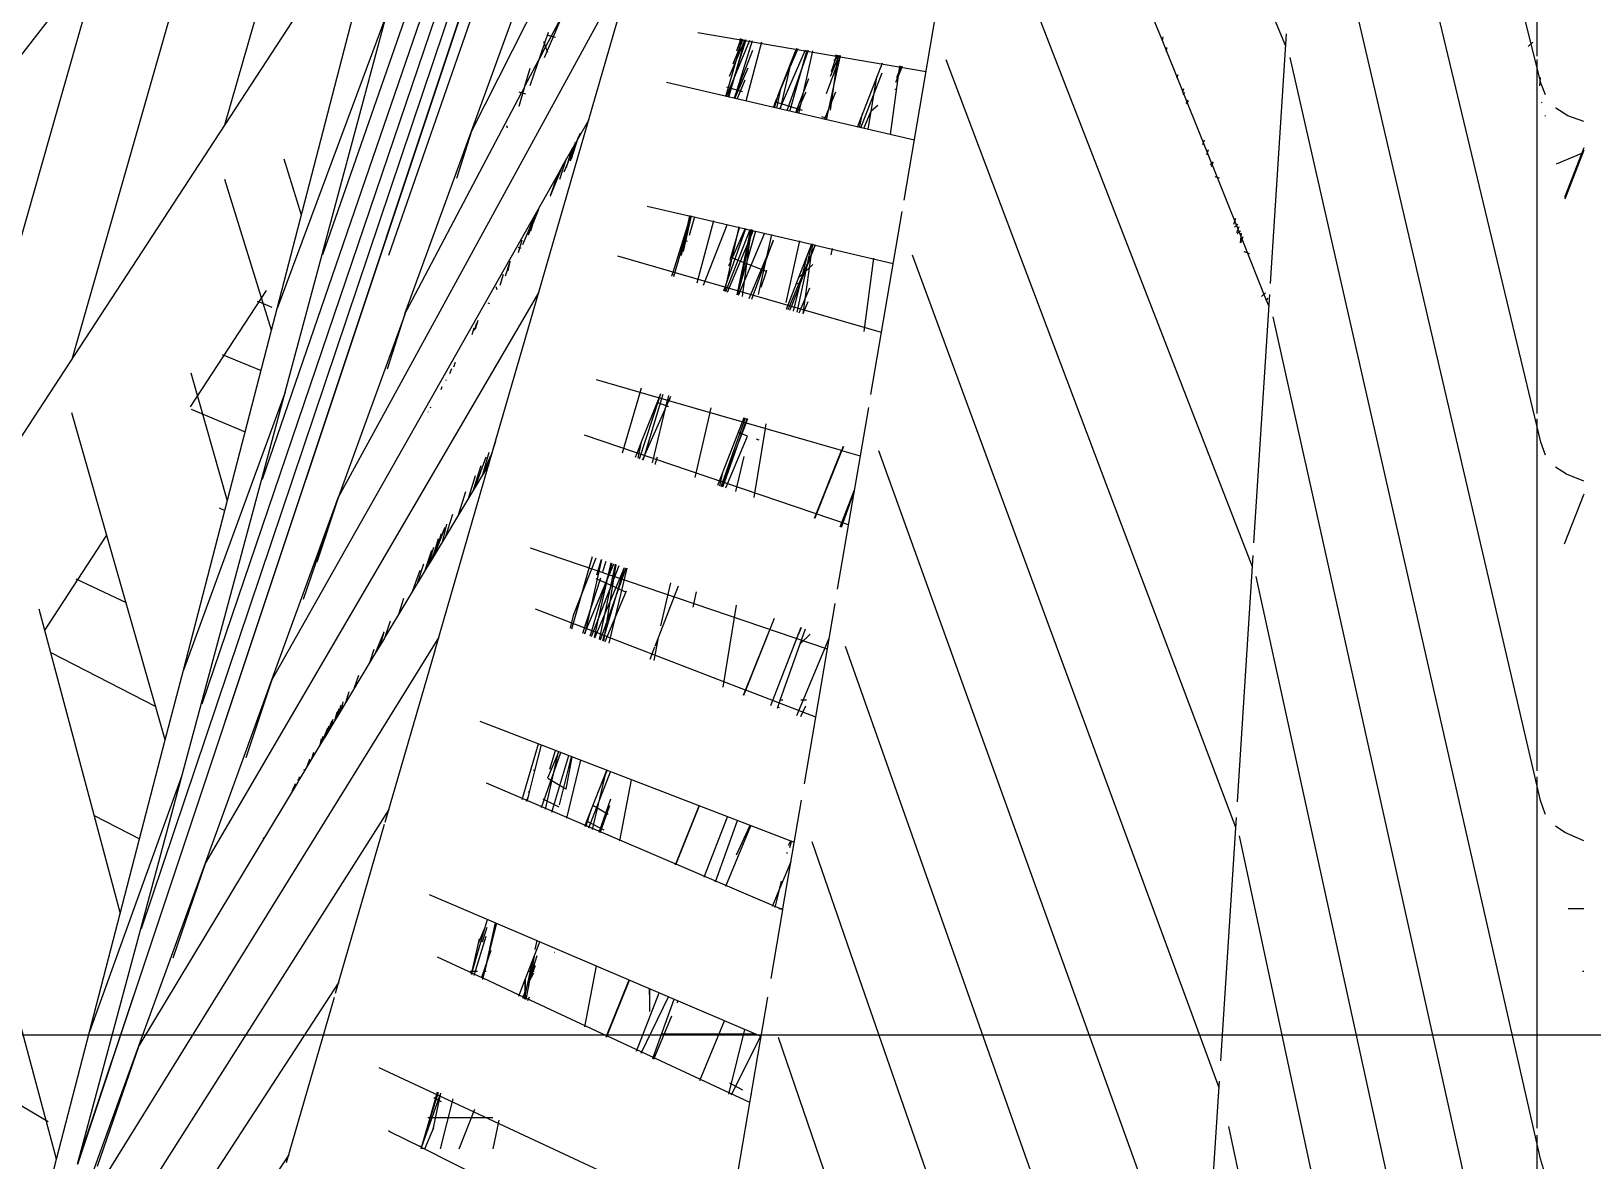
# Model space of a CAD drawing. Header units: millimetres. Extents: x 886808 to 1650903, y -1008069 to 230892.
# Drawn here: x 1014867 to 1015240.6, y -508327.1 to -508056.9 of the extents above; entities that cross this region are included whole.
import ezdxf
from ezdxf.xclip import XClip

# ---------------------------------------------------------------- set-up
doc = ezdxf.new("R2010")
doc.units = ezdxf.units.MM
doc.header["$XCLIPFRAME"] = 0
doc.linetypes.add('CENTER', pattern=[2, 1.25, -0.25, 0.25, -0.25])
doc.layers.get('0').update_dxf_attribs({"lineweight": 0})
doc.layers.add('8l NET TO', color=8, linetype='Continuous', lineweight=9)
doc.layers.add('A_Dim', color=8, linetype='Continuous', lineweight=5)
doc.styles.add('TIÊU ĐỀ', font='arial.ttf', dxfattribs={"height": 230})
doc.dimstyles.new('1-100', dxfattribs={"dimtxt": 230, "dimasz": 150, "dimexe": 150, "dimexo": 300, "dimgap": 90, "dimtad": 1, "dimdec": 0, "dimrnd": 5, "dimzin": 0, "dimtxsty": 'TIÊU ĐỀ', "dimblk": 'ARCHTICK', "dimcen": 100, "dimdle": 120, "dimclrd": 256, "dimclre": 256, "dimclrt": 2, "dimadec": 0, "dimazin": 0, "dimtfac": 1, "dimtdec": 0, "dimtix": 1, "dimtmove": 1, "dimatfit": 3, "dimldrblk": 'OPEN30', "dimfxl": 900, "dimtolj": 1, "dimtzin": 0, "dimlwd": 13, "dimlwe": 13, "dimarcsym": 1})

# ---------------------------------------------------------------- blocks, each defined once
blk = doc.blocks.new('_ArchTick')
at = {"color": 0, "linetype": 'ByBlock', "const_width": 0.15}
blk.add_lwpolyline([(-0.5, -0.5), (0.5, 0.5)], dxfattribs=at)
blk = doc.blocks.new('*D747')
at = {"layer": 'A_Dim', "lineweight": 13, "transparency": 16777216}
for p, q in [((1013607.93, -508417.13), (1013607.93, -504577.13)), ((1014602.15, -504697.13), (1013457.93, -504697.13)), ((1013654.86, -508297.13), (1013457.93, -508297.13))]:
    blk.add_line(p, q, dxfattribs=at)
at = {"layer": 'Defpoints', "color": 0, "transparency": 16777216}
for p in [(1013607.93, -504697.13), (1014902.15, -504697.13), (1013954.86, -508297.13)]:
    blk.add_point(p, dxfattribs=at)
at = {"layer": 'A_Dim', "lineweight": 13, "transparency": 16777216, "xscale": 150, "yscale": 150, "zscale": 150}
for p, rotation in [((1013607.93, -504697.13), 90), ((1013607.93, -508297.13), 270)]:
    blk.add_blockref('_ArchTick', p, dxfattribs=dict(at, rotation=rotation))
at = {"layer": 'A_Dim', "color": 2, "transparency": 16777216, "insert": (1013400.42, -506497.13), "char_height": 230, "attachment_point": 5, "rotation": 90, "style": 'TIÊU ĐỀ'}
blk.add_mtext('\\A1;3600', dxfattribs=at)
blk = doc.blocks.new('_Open30')
at = {"color": 0, "linetype": 'ByBlock', "lineweight": -2}
for p, q in [((-1, 0.2679), (0, 0)), ((0, 0), (-1, -0.2679)), ((0, 0), (-1, 0))]:
    blk.add_line(p, q, dxfattribs=at)
blk = doc.blocks.new('A$C14C457CE')
for p, q in [((9580.24, 2247.44), (9705.8, 1886.71)), ((9588.81, 2215.32), (9720.25, 1832.93)), ((9597.38, 2183.18), (9734.71, 1779.13)), ((9605.95, 2151.02), (9749.17, 1725.33)), ((9614.56, 2118.66), (9748.5, 1716.86)), ((9614.56, 2118.66), (9748.52, 1716.92)), ((9414.15, 1841.81), (9466.05, 2058.17)), ((9475.19, 1936.6), (9520.94, 2046.39)), ((9606.21, 2042.69), (9670.15, 1916.29)), ((9654.02, 1877.74), (9606.21, 2042.69)), ((9414.08, 1927.58), (9439.22, 2028.77)), ((9415, 1934.22), (9415, 2018.79)), ((9729.16, 1917.77), (9704.09, 2005.36)), ((9854.52, 1835.61), (9723.28, 2004.98)), ((9414.21, 1756.04), (9470.11, 1996.04)), ((9694.44, 1929.3), (9678.39, 1988.94)), ((9802.34, 1805.64), (9689.41, 1978.68)), ((9765.76, 1861.68), (9736.72, 1963.23)), ((9630.1, 1960.25), (9701.98, 1828.78)), ((9652.63, 1933.87), (9641.68, 1959.74)), ((9670.15, 1916.29), (9654.25, 1960)), ((9716.63, 1873.82), (9694.18, 1960.31)), ((9769.35, 1921.11), (9759.42, 1955.67)), ((9483.18, 1811.97), (9537.65, 1952.31)), ((9504.77, 1938.11), (9506.85, 1943.18)), ((9566.56, 1899.75), (9559.03, 1943.83)), ((9648.05, 1944.69), (9652.4, 1936.45)), ((9669.16, 1946.37), (9689.99, 1886.52)), ((9690.44, 1944.17), (9716.64, 1873.8)), ((9478.83, 1879.79), (9475, 1939.56)), ((9561.31, 1930.46), (9615.91, 1939.8)), ((9652.08, 1939.32), (9650.07, 1938.74)), ((9651.79, 1939.89), (9656.17, 1927.16)), ((9417.16, 1936.56), (9416.05, 1937.6)), ((9485.65, 1890.42), (9504.77, 1938.11)), ((9503.78, 1935.27), (9503.63, 1936.31)), ((9504.63, 1938.82), (9504.81, 1937.93)), ((9588.51, 1935.11), (9588.43, 1935.47)), ((9594.52, 1921.18), (9589.42, 1935.64)), ((9593.93, 1921.04), (9589.75, 1935.7)), ((9596.35, 1921.6), (9590.15, 1935.77)), ((9594.05, 1931.1), (9591.95, 1936.08)), ((9592.4, 1935.78), (9592.26, 1936.13)), ((9596.69, 1924.9), (9592.4, 1935.78)), ((9600.69, 1937.57), (9604.47, 1923.49)), ((9607.27, 1924.15), (9602.77, 1935.69)), ((9607.17, 1924.12), (9602.88, 1937.95)), ((9609.05, 1924.56), (9603.51, 1938.05)), ((9608.7, 1924.48), (9604.39, 1938.2)), ((9608.53, 1924.44), (9604.6, 1938.24)), ((9608.33, 1929.45), (9604.62, 1938.24)), ((9607.47, 1932.42), (9605.07, 1938.32)), ((9609.2, 1924.6), (9605.22, 1938.34)), ((9606.44, 1935.95), (9605.38, 1938.37)), ((9605.76, 1938.06), (9605.65, 1938.42)), ((9605.78, 1938.24), (9605.7, 1938.43)), ((9606.57, 1935.5), (9605.76, 1938.06)), ((9652.86, 1937.77), (9651.95, 1935.16)), ((9652.4, 1936.45), (9654.04, 1933.35)), ((9414.25, 1670.28), (9474.17, 1933.91)), ((9415, 1848.71), (9415, 1933.39)), ((9487.18, 1749.64), (9556.5, 1933.36)), ((9568.53, 1928.02), (9566.94, 1931.8)), ((9567.27, 1931.86), (9568.39, 1929.02)), ((9567.69, 1931.93), (9569.9, 1915.44)), ((9577.75, 1917.27), (9571.77, 1932.63)), ((9583.07, 1934.52), (9581.75, 1934.1)), ((9585.11, 1925.27), (9581.81, 1934.34)), ((9581.85, 1934.35), (9581.88, 1934.14)), ((9581.94, 1933.99), (9584.73, 1921.25)), ((9583.37, 1933.16), (9582.02, 1934.38)), ((9584.19, 1929.43), (9582.11, 1934.39)), ((9582.46, 1934.45), (9584.23, 1921.31)), ((9583.94, 1930.57), (9582.66, 1934.49)), ((9591.76, 1920.53), (9588.51, 1935.11)), ((9593.77, 1932.3), (9596.25, 1921.58)), ((9654.06, 1933.27), (9657.4, 1926.96)), ((9414.38, 1927.13), (9414.24, 1929.1)), ((9501.01, 1929.79), (9501.32, 1928.94)), ((9576.93, 1917.07), (9571.8, 1930.27)), ((9575.14, 1916.66), (9573.06, 1929.3)), ((9592.51, 1920.71), (9589.33, 1928.87)), ((9592.27, 1920.65), (9623.46, 1927.92)), ((9596.69, 1924.9), (9594.05, 1931.1)), ((9607.11, 1924.11), (9603.87, 1931.4)), ((9606.51, 1923.97), (9604.61, 1928.52)), ((9656.15, 1931.27), (9657.4, 1926.96)), ((9694.57, 1928.98), (9694.44, 1929.3)), ((9714.76, 1853.78), (9694.57, 1928.98)), ((9412.99, 1924.94), (9414.08, 1927.58)), ((9499.63, 1925.27), (9499.32, 1925.56)), ((9499.83, 1925.09), (9499.63, 1925.27)), ((9499.65, 1926.4), (9499.98, 1925.49)), ((9568.77, 1926.21), (9568.6, 1926.37)), ((9585.63, 1919.1), (9582.88, 1925.65)), ((9590.06, 1925.55), (9590.03, 1925.68)), ((9591.2, 1923.06), (9590.06, 1925.55)), ((9597.03, 1921.76), (9595.98, 1926.69)), ((9597.57, 1921.88), (9596.69, 1924.9)), ((9597.08, 1923.92), (9596.75, 1924.69)), ((9609.07, 1926.87), (9605.31, 1925.78)), ((9658.76, 1925.65), (9657.2, 1925.19)), ((9657.4, 1926.96), (9657.42, 1926.9)), ((9657.42, 1926.9), (9658.79, 1922.17)), ((9657.42, 1926.9), (9658.18, 1925.48)), ((9684.34, 1875.79), (9658.18, 1925.48)), ((9407.65, 1919.93), (9410.56, 1921.76)), ((9410.56, 1921.76), (9410.61, 1921.81)), ((9413.95, 1923.16), (9413.79, 1923.23)), ((9498.93, 1922.78), (9498.51, 1923.56)), ((9499.08, 1923.17), (9498.56, 1923.66)), ((9564.11, 1914.09), (9592.24, 1920.64)), ((9574.41, 1921.11), (9572.83, 1922.53)), ((9576.17, 1916.9), (9574.41, 1921.11)), ((9577.24, 1917.15), (9576.49, 1920.51)), ((9584.73, 1921.25), (9585.22, 1919.01)), ((9597.31, 1923.33), (9590.99, 1921.31)), ((9592.27, 1920.65), (9591.23, 1922.92)), ((9592.24, 1920.64), (9591.23, 1922.92)), ((9592.24, 1920.64), (9592.27, 1920.65)), ((9597.85, 1921.95), (9597.08, 1923.92)), ((9802.34, 1805.64), (9769.35, 1921.11)), ((9403.88, 1918.62), (9407.65, 1919.93)), ((9413.16, 1919.85), (9412.99, 1920.01)), ((9586.31, 1919.81), (9584.98, 1919.38)), ((9642.06, 1919), (9648.22, 1908.11)), ((9661.51, 1917.01), (9661.7, 1917.56)), ((9494.73, 1914.12), (9495.14, 1913.01)), ((9647.98, 1906.53), (9644.03, 1915.87)), ((9646.21, 1909.66), (9644.54, 1914.93)), ((9645.27, 1913.59), (9646.52, 1909.1)), ((9686.06, 1872.56), (9670.15, 1916.29)), ((9670.16, 1916.26), (9673.72, 1904.98)), ((9403.88, 1912.29), (9408.49, 1900.4)), ((9403.88, 1911.76), (9408.4, 1900.03)), ((9410.42, 1908.46), (9404.51, 1910.91)), ((9493.79, 1911.77), (9494.21, 1910.62)), ((9646.11, 1912.05), (9647.44, 1907.49)), ((9648.95, 1904.81), (9647.38, 1909.74)), ((9710.82, 1896.2), (9714.96, 1909.55)), ((9492.2, 1905.45), (9491.11, 1905.1)), ((9493.28, 1908.22), (9492.61, 1908.84)), ((9492.64, 1908.9), (9492.84, 1908.35)), ((9492.84, 1908.35), (9493.07, 1907.7)), ((9651.22, 1900.81), (9648.08, 1908.45)), ((9648.22, 1908.11), (9649.46, 1905.93)), ((9651.22, 1900.81), (9649.46, 1905.93)), ((9649.46, 1905.93), (9699.14, 1818.13)), ((9717.98, 1868.66), (9729.14, 1904.7)), ((9617.67, 1895.86), (9628.06, 1898.28)), ((9651.28, 1900.7), (9651.22, 1900.81)), ((9487.2, 1895.35), (9487.73, 1893.93)), ((9574.52, 1853.21), (9567.03, 1897.02)), ((9605.94, 1893.13), (9617.54, 1895.83)), ((9612.17, 1894.79), (9616.18, 1879.87)), ((9617.95, 1891.39), (9616.68, 1895.84)), ((9621.7, 1881.47), (9617.48, 1896.03)), ((9617.51, 1896.04), (9619.48, 1887.5)), ((9617.54, 1895.83), (9617.67, 1895.86)), ((9621.86, 1882.5), (9617.61, 1896.06)), ((9619.87, 1886.51), (9617.82, 1896.11)), ((9656.51, 1891.46), (9654, 1897.62)), ((9654.42, 1896.59), (9654.48, 1896.75)), ((9654.97, 1895.85), (9656.03, 1892.3)), ((9657.8, 1889.17), (9655.03, 1895.74)), ((9479.77, 1875.77), (9485.65, 1890.42)), ((9485.45, 1890.97), (9486, 1889.46)), ((9486.04, 1889.57), (9485.81, 1891.86)), ((9486.85, 1891.67), (9486.03, 1892.43)), ((9486.42, 1893.39), (9486.96, 1891.93)), ((9487.48, 1893.27), (9486.67, 1894.02)), ((9588.73, 1889.11), (9602.14, 1892.24)), ((9601.42, 1877.18), (9598.22, 1891.54)), ((9606.18, 1876.99), (9599.91, 1891.94)), ((9606.46, 1877.07), (9602.08, 1892.44)), ((9602.14, 1892.24), (9602.69, 1892.37)), ((9608.81, 1877.75), (9602.61, 1892.56)), ((9602.69, 1892.37), (9604.54, 1892.8)), ((9602.95, 1892.64), (9603.42, 1890.62)), ((9603.18, 1892.7), (9603.21, 1892.49)), ((9603.21, 1892.49), (9603.42, 1890.62)), ((9606.56, 1877.1), (9603.23, 1892.71)), ((9609.21, 1877.86), (9603.41, 1892.75)), ((9603.48, 1890.49), (9605.32, 1876.74)), ((9609.75, 1878.02), (9604.47, 1893)), ((9604.64, 1892.82), (9604.52, 1893.01)), ((9604.54, 1892.8), (9605.94, 1893.13)), ((9608.48, 1884.18), (9604.55, 1893.02)), ((9605.94, 1893.13), (9605.88, 1893.33)), ((9608.04, 1886.05), (9605.94, 1893.13)), ((9606.14, 1893.39), (9609.53, 1877.95)), ((9608.93, 1893.82), (9608.85, 1894.02)), ((9614.6, 1879.42), (9608.93, 1893.82)), ((9619.65, 1890.38), (9618.51, 1889.97)), ((9485.22, 1887.46), (9483.87, 1887.03)), ((9569.16, 1884.55), (9587.87, 1888.91)), ((9584.04, 1886.64), (9583.7, 1888.16)), ((9587.87, 1888.91), (9587.79, 1889.11)), ((9594.31, 1873.56), (9587.8, 1889.11)), ((9587.87, 1888.91), (9588.73, 1889.11)), ((9591.43, 1879.75), (9587.87, 1888.91)), ((9588.52, 1889.28), (9590.77, 1872.53)), ((9594.74, 1873.68), (9588.65, 1889.31)), ((9589.77, 1884.02), (9588.73, 1889.11)), ((9591.61, 1890), (9594.85, 1875.26)), ((9602.99, 1876.06), (9597.81, 1890.3)), ((9603.64, 1876.25), (9597.9, 1889.9)), ((9603.51, 1890.22), (9606.55, 1877.09)), ((9658.06, 1890.19), (9658.93, 1887.18)), ((9658.97, 1888.53), (9658.3, 1888.29)), ((9491.17, 1687.31), (9564.55, 1886.57)), ((9571.97, 1868.09), (9635.1, 1886.32)), ((9573.87, 1885.87), (9576.22, 1868.33)), ((9591.79, 1881.25), (9588.42, 1884.33)), ((9592.13, 1872.93), (9589.77, 1884.02)), ((9593.05, 1873.19), (9589.79, 1886.37)), ((9599.49, 1882.7), (9599.42, 1883)), ((9599.49, 1882.7), (9608.04, 1886.05)), ((9608.2, 1885.39), (9608.04, 1886.05)), ((9608.51, 1884.03), (9608.48, 1884.18)), ((9661.38, 1882.85), (9660.83, 1885.13)), ((9660.92, 1884.96), (9661.98, 1881.79)), ((9661.05, 1884.73), (9662.1, 1881.58)), ((9592.32, 1879.9), (9591.48, 1879.57)), ((9593.54, 1874.32), (9591.48, 1879.57)), ((9600.75, 1878.92), (9599.49, 1882.7)), ((9621.74, 1881.77), (9622.05, 1881.89)), ((9622.05, 1881.89), (9621.86, 1882.5)), ((9622.05, 1881.89), (9622.11, 1881.91)), ((9622.15, 1881.6), (9622.05, 1881.89)), ((9662.56, 1881.97), (9663.37, 1879.34)), ((9482.81, 1817.77), (9479, 1877.2)), ((9479.19, 1874.3), (9479.77, 1875.77)), ((9479.57, 1876.3), (9479.77, 1875.77)), ((9481.03, 1876.67), (9480.07, 1877.57)), ((9591.68, 1872.8), (9589.17, 1878.8)), ((9589.62, 1875.43), (9590.77, 1872.53)), ((9654.02, 1877.74), (9733.82, 1741.18)), ((9664.37, 1842.11), (9654.02, 1877.74)), ((9663.94, 1878.32), (9664.18, 1879)), ((9686.06, 1872.56), (9684.34, 1875.79)), ((9720.98, 1875.41), (9717.93, 1874.14)), ((9737.4, 1850.26), (9719.18, 1878.17)), ((9721.46, 1875.61), (9720.98, 1875.41)), ((9414.29, 1584.5), (9478.22, 1871.8)), ((9593.89, 1873.43), (9593.54, 1874.32)), ((9666.25, 1875.21), (9665.8, 1875.04)), ((9686.06, 1872.56), (9686.07, 1872.53)), ((9686.07, 1872.53), (9690.34, 1859.27)), ((9686.11, 1872.42), (9701.99, 1828.75)), ((9717.98, 1868.66), (9716.64, 1873.8)), ((9668.59, 1870.94), (9669.28, 1868.9)), ((9668.91, 1870.35), (9669.48, 1868.53)), ((9669.58, 1869.13), (9670.05, 1867.52)), ((9739.1, 1787.29), (9717.98, 1868.66)), ((9674.06, 1860.94), (9674.42, 1859.81)), ((9729.8, 1862.84), (9720.49, 1858.96)), ((9622.89, 1851.76), (9640.19, 1856.76)), ((9675.29, 1858.26), (9674.85, 1859.49)), ((9676.34, 1856.76), (9676.18, 1856.7)), ((9737.35, 1858.47), (9728.59, 1827.77)), ((9622.98, 1852.99), (9623.23, 1851.94)), ((9624.57, 1852.32), (9624.25, 1853.36)), ((9625.13, 1852.48), (9624.79, 1853.52)), ((9625.21, 1852.51), (9624.81, 1853.52)), ((9629.72, 1853.81), (9629.42, 1854.85)), ((9633.94, 1839.26), (9629.74, 1853.74)), ((9677.24, 1855.11), (9677.49, 1854.38)), ((9714.76, 1853.78), (9739.1, 1787.29)), ((9764.48, 1669.01), (9714.76, 1853.78)), ((9582.48, 1806.65), (9575.04, 1850.15)), ((9581.51, 1839.81), (9622.86, 1851.75)), ((9612.81, 1850.06), (9613.05, 1849)), ((9622.83, 1851.82), (9622.38, 1852.82)), ((9622.85, 1851.83), (9622.41, 1852.83)), ((9622.86, 1851.75), (9622.89, 1851.76)), ((9623.46, 1850.48), (9622.86, 1851.75)), ((9622.87, 1850.26), (9625.68, 1851.3)), ((9623.73, 1849.85), (9622.89, 1851.76)), ((9623.25, 1851.87), (9626.87, 1836.86)), ((9628.66, 1838.78), (9623.77, 1849.7)), ((9628.66, 1838.78), (9624.59, 1852.25)), ((9629.88, 1837.88), (9625.15, 1852.41)), ((9629.39, 1841.9), (9625.23, 1852.44)), ((9679.92, 1850.21), (9680, 1849.94)), ((9737.24, 1849.7), (9724.3, 1844.29)), ((9415, 1763.18), (9415, 1847.41)), ((9599.66, 1846.26), (9599.84, 1845.18)), ((9604.36, 1846.49), (9603.96, 1847.5)), ((9604.49, 1846.52), (9604.12, 1847.55)), ((9610.29, 1831.23), (9604.39, 1846.42)), ((9609.59, 1832.15), (9604.51, 1846.45)), ((9604.91, 1846.65), (9604.55, 1847.67)), ((9605.24, 1846.74), (9604.84, 1847.76)), ((9610.34, 1831.25), (9604.94, 1846.58)), ((9611.17, 1831.53), (9605.27, 1846.67)), ((9613.07, 1848.93), (9616.67, 1833.4)), ((9680.54, 1849.09), (9680.52, 1849.03)), ((9743.44, 1770.57), (9765.77, 1848.84)), ((9412.99, 1838.75), (9414.15, 1841.81)), ((9579.84, 1822.06), (9643.11, 1843.53)), ((9599.85, 1845.11), (9602.55, 1828.61)), ((9601.27, 1842.3), (9601.92, 1842.54)), ((9604.05, 1843.3), (9605.4, 1843.81)), ((9609.26, 1830.88), (9604.05, 1843.3)), ((9605.4, 1843.81), (9605.44, 1843.83)), ((9605.44, 1843.83), (9606.26, 1844.14)), ((9630.22, 1838), (9629.39, 1841.9)), ((9630.44, 1839.23), (9629.39, 1841.9)), ((9664.37, 1842.11), (9665.42, 1838.76)), ((9665.08, 1839.59), (9664.37, 1842.11)), ((9495.17, 1624.97), (9572.58, 1839.78)), ((9577.03, 1838.51), (9581.45, 1839.79)), ((9581.43, 1839.86), (9581.02, 1840.87)), ((9581.49, 1839.88), (9581.08, 1840.89)), ((9581.45, 1839.79), (9581.51, 1839.81)), ((9587.94, 1823.65), (9581.45, 1839.79)), ((9588, 1823.67), (9581.51, 1839.81)), ((9581.51, 1839.81), (9587.53, 1824.66)), ((9606.81, 1830.05), (9604.86, 1838.37)), ((9626.14, 1836.61), (9625.62, 1838.35)), ((9628.72, 1838.64), (9628.66, 1838.78)), ((9628.72, 1838.56), (9628.72, 1838.64)), ((9629.16, 1837.64), (9628.72, 1838.56)), ((9629.01, 1837.59), (9628.72, 1838.56)), ((9629.13, 1837.63), (9628.72, 1838.56)), ((9630.84, 1838.21), (9630.44, 1839.23)), ((9677.95, 1795.18), (9665.08, 1839.59)), ((9665.42, 1838.76), (9665.1, 1839.49)), ((9665.52, 1838.53), (9665.42, 1838.76)), ((9665.52, 1838.53), (9666.43, 1835.72)), ((9667.35, 1834.2), (9665.54, 1838.49)), ((9665.97, 1839.37), (9667.48, 1833.98)), ((9669.21, 1831.1), (9666.58, 1838.33)), ((9408.02, 1834.18), (9410.61, 1835.86)), ((9610.68, 1831.37), (9609.98, 1834.59)), ((9626.04, 1836.58), (9626.02, 1836.63)), ((9665.98, 1836.46), (9666.43, 1835.72)), ((9666.43, 1835.72), (9667.35, 1834.2)), ((9669.63, 1830.4), (9667.8, 1836.25)), ((9403.88, 1832.52), (9408.02, 1834.18)), ((9609.95, 1831.12), (9609.59, 1832.15)), ((9667.48, 1833.98), (9667.35, 1834.2)), ((9667.48, 1833.98), (9669.21, 1831.1)), ((9669.21, 1831.1), (9669.63, 1830.4)), ((9669.23, 1833.8), (9670.9, 1828.3)), ((9403.88, 1829.37), (9408.52, 1817.41)), ((9581.85, 1821.58), (9578.41, 1830.44)), ((9581.54, 1821.48), (9578.45, 1830.18)), ((9578.79, 1828.88), (9578.66, 1829)), ((9669.63, 1830.4), (9680.05, 1813.09)), ((9673.21, 1824.46), (9671.46, 1829.99)), ((9701.99, 1828.75), (9707.13, 1813.11)), ((9717.9, 1784.98), (9701.99, 1828.75)), ((9587.53, 1824.66), (9587.96, 1823.66)), ((9676.29, 1819.34), (9674.61, 1824.58)), ((9730.51, 1826.12), (9729.18, 1825.5)), ((9486.23, 1819.82), (9486.28, 1819.63)), ((9487.46, 1822.75), (9487.35, 1822.71)), ((9676.98, 1818.19), (9676.02, 1822.18)), ((9680.05, 1813.09), (9676.44, 1821.46)), ((9678.98, 1814.88), (9676.46, 1821.43)), ((9678.93, 1814.95), (9677.32, 1819.95)), ((9704.51, 1821.43), (9710.39, 1804.15)), ((9772.34, 1796.71), (9757.42, 1819.57)), ((9584.92, 1792.33), (9655.99, 1816.45)), ((9678.07, 1818.67), (9679.43, 1814.13)), ((9679.24, 1816.66), (9680.47, 1812.4)), ((9681.18, 1811.23), (9679.62, 1816.02)), ((9699.14, 1818.13), (9717.9, 1784.98)), ((9486.78, 1755.75), (9483.01, 1814.7)), ((9641.38, 1795.33), (9634.76, 1812.3)), ((9635.54, 1812.57), (9638.54, 1794.23)), ((9639.47, 1794.59), (9635.63, 1812.6)), ((9643.04, 1795.97), (9636.02, 1812.73)), ((9637.78, 1808.53), (9636.47, 1812.88)), ((9636.73, 1812.97), (9640, 1798.86)), ((9638.66, 1810.89), (9637.86, 1813.35)), ((9642.94, 1795.93), (9638.93, 1813.72)), ((9640.13, 1810.09), (9639.01, 1813.74)), ((9645.73, 1800.42), (9640.3, 1814.18)), ((9646.14, 1797.16), (9641.12, 1814.46)), ((9680.05, 1813.09), (9680.47, 1812.4)), ((9680.47, 1812.4), (9690.86, 1795.15)), ((9683.06, 1808.1), (9681.55, 1812.72)), ((9414.31, 1498.72), (9482.26, 1809.68)), ((9632.94, 1811.68), (9637.27, 1793.74)), ((9639.22, 1794.5), (9633.13, 1811.75)), ((9638.32, 1795.57), (9633.48, 1811.87)), ((9640.56, 1795.01), (9633.49, 1811.87)), ((9640.14, 1809.14), (9634.99, 1806.8)), ((9643.46, 1796.13), (9639.15, 1809.38)), ((9640.34, 1809.22), (9640.14, 1809.14)), ((9684.13, 1806.32), (9682.43, 1811.21)), ((9764.84, 1809.13), (9752.83, 1803.49)), ((9617.06, 1802.36), (9616.25, 1806.02)), ((9626.19, 1792.99), (9620.54, 1807.48)), ((9622.51, 1808.14), (9624.89, 1797.88)), ((9638.16, 1794.09), (9633.05, 1806.24)), ((9634.89, 1806.76), (9633.12, 1805.96)), ((9634.99, 1806.8), (9634.89, 1806.76)), ((9641.35, 1796.69), (9637.94, 1808.14)), ((9590.44, 1760.08), (9583.06, 1803.21)), ((9606.77, 1802.8), (9609.98, 1783.23)), ((9638.79, 1795.71), (9654.81, 1801.88)), ((9686.42, 1804.39), (9687.59, 1800.58)), ((9773.73, 1801.91), (9754.21, 1729.06)), ((9596.23, 1780.11), (9590.17, 1797.17)), ((9591.92, 1795.67), (9591.09, 1797.48)), ((9598.48, 1778.8), (9591.2, 1797.52)), ((9604.94, 1781.29), (9597.56, 1799.68)), ((9605.01, 1781.31), (9597.62, 1799.7)), ((9640, 1798.86), (9640.72, 1795.07)), ((9645.75, 1800.34), (9646.51, 1797.3)), ((9689.59, 1798.96), (9690.86, 1795.15)), ((9689.7, 1798.76), (9690.97, 1794.96)), ((9592.21, 1776.38), (9584.48, 1794.9)), ((9591.44, 1793.59), (9589.02, 1795.87)), ((9604.53, 1782.5), (9637.66, 1795.27)), ((9625.55, 1794.63), (9626.5, 1789.6)), ((9637.66, 1795.27), (9638.32, 1795.57)), ((9638.32, 1795.57), (9638.79, 1795.71)), ((9638.7, 1794.3), (9638.33, 1795.53)), ((9641.72, 1795.46), (9641.35, 1796.69)), ((9677.95, 1795.18), (9765.67, 1653.53)), ((9678.91, 1791.78), (9677.95, 1795.18)), ((9690.86, 1795.15), (9690.97, 1794.96)), ((9690.97, 1794.96), (9692.1, 1793.09)), ((9691.15, 1796.29), (9691.08, 1796.41)), ((9691.15, 1796.29), (9692.1, 1793.09)), ((9693.01, 1791.57), (9691.22, 1796.06)), ((9499.16, 1562.63), (9580.6, 1792.97)), ((9627.38, 1789.93), (9626.25, 1792.83)), ((9678.91, 1791.78), (9678.94, 1791.76)), ((9690.79, 1750.87), (9678.94, 1791.76)), ((9692.1, 1793.09), (9693.01, 1791.57)), ((9693.01, 1791.57), (9702.48, 1775.85)), ((9693.53, 1792.21), (9694.53, 1789.06)), ((9770.97, 1791.61), (9745.73, 1778.59)), ((9769.49, 1670.21), (9802.39, 1792.98)), ((9697.17, 1785.98), (9698.18, 1783)), ((9739.1, 1787.25), (9739.1, 1787.29)), ((9743.44, 1770.57), (9739.1, 1787.25)), ((9587.71, 1776.02), (9604.46, 1782.48)), ((9604.46, 1782.48), (9604.53, 1782.5)), ((9699.46, 1782.06), (9700.3, 1779.48)), ((9717.9, 1784.98), (9724.16, 1766.26)), ((9733.82, 1741.18), (9717.9, 1784.98)), ((9589.94, 1780.11), (9591.27, 1780.11)), ((9590.18, 1778.64), (9591.38, 1776.06)), ((9595.59, 1780.11), (9596.23, 1780.11)), ((9596.48, 1779.4), (9596.23, 1780.11)), ((9596.37, 1778.25), (9596.83, 1778.42)), ((9596.91, 1778.19), (9596.48, 1779.4)), ((9700.88, 1779.64), (9700.91, 1779.58)), ((9700.91, 1779.58), (9701.4, 1777.65)), ((9701.38, 1778.78), (9701.33, 1778.86)), ((9701.83, 1776.93), (9701.38, 1778.78)), ((9615.66, 1754.79), (9668.08, 1774.99)), ((9701.82, 1778.03), (9701.88, 1777.93)), ((9701.88, 1777.93), (9702.48, 1775.85)), ((9701.88, 1777.93), (9702.85, 1775.24)), ((9702.21, 1777.37), (9702.68, 1775.52)), ((9702.73, 1775.43), (9702.31, 1777.2)), ((9702.48, 1775.85), (9702.85, 1775.24)), ((9702.85, 1775.24), (9705.1, 1771.5)), ((9703.32, 1775.46), (9703.77, 1773.72)), ((9704.66, 1772.23), (9703.47, 1775.21)), ((9704.25, 1773.87), (9704.94, 1771.76)), ((9705.68, 1770.54), (9704.49, 1773.45)), ((9704.69, 1773.12), (9705.1, 1771.5)), ((9705.1, 1771.5), (9705.68, 1770.54)), ((9705.7, 1771.39), (9706.39, 1769.36)), ((9706.39, 1769.36), (9706.01, 1770.86)), ((9653.37, 1754.38), (9648.73, 1767.53)), ((9651.84, 1761.52), (9649.24, 1767.73)), ((9652.4, 1753.96), (9649.29, 1767.75)), ((9651.36, 1763.54), (9650, 1768.02)), ((9653.48, 1769.37), (9655.04, 1763.21)), ((9657.97, 1756.34), (9654.12, 1769.61)), ((9705.68, 1770.54), (9711.47, 1760.92)), ((9707.93, 1767.57), (9708.52, 1765.83)), ((9754.21, 1729.06), (9743.44, 1770.57)), ((9644.03, 1765.72), (9647.38, 1751.82)), ((9646.11, 1766.52), (9647.56, 1758.8)), ((9649.03, 1755.04), (9646.21, 1766.56)), ((9650.86, 1753.31), (9646.85, 1766.81)), ((9655.04, 1763.21), (9655.31, 1763.37)), ((9709.5, 1764.19), (9708.84, 1766.02)), ((9710.27, 1763.57), (9710.14, 1763.13)), ((9415, 1677.63), (9415, 1761.7)), ((9595.59, 1729.93), (9666.53, 1760.24)), ((9631.89, 1761.05), (9634.66, 1746.38)), ((9642.04, 1749.53), (9636.82, 1762.95)), ((9639.88, 1757.87), (9637.62, 1763.25)), ((9642.97, 1749.93), (9637.76, 1763.31)), ((9641.13, 1749.15), (9637.89, 1762.96)), ((9647.57, 1758.77), (9651.89, 1761.34)), ((9655.04, 1763.21), (9656.28, 1758.1)), ((9711.35, 1761.72), (9711.73, 1760.48)), ((9711.74, 1761.06), (9711.47, 1760.92)), ((9711.47, 1760.92), (9711.73, 1760.48)), ((9711.73, 1760.48), (9749.74, 1697.36)), ((9713.05, 1758.3), (9712.27, 1760.15)), ((9739.44, 1762.09), (9761.57, 1700.68)), ((9413.11, 1752.89), (9414.21, 1756.04)), ((9595.56, 1730.11), (9591.1, 1756.18)), ((9639.55, 1748.47), (9636.73, 1756.48)), ((9653.06, 1756.47), (9649.23, 1754.52)), ((9656.59, 1758.26), (9656.28, 1758.1)), ((9656.28, 1758.1), (9656.8, 1756.08)), ((9656.95, 1755.91), (9656.61, 1756.73)), ((9656.8, 1756.08), (9656.85, 1755.87)), ((9412.99, 1752.73), (9413.11, 1752.89)), ((9592.84, 1746), (9615.59, 1754.76)), ((9614.35, 1737.95), (9608.83, 1752.16)), ((9615.59, 1754.76), (9615.66, 1754.79)), ((9621.26, 1740.66), (9615.59, 1754.76)), ((9621.32, 1740.68), (9615.66, 1754.79)), ((9615.66, 1754.79), (9621.17, 1740.86)), ((9639.26, 1748.59), (9637.03, 1754.84)), ((9637.43, 1752.74), (9641.04, 1754.89)), ((9642.75, 1749.84), (9641.47, 1753.78)), ((9689.92, 1753.88), (9781.6, 1609.69)), ((9760.49, 1752.49), (9749.59, 1746.87)), ((9403.88, 1746.4), (9408.38, 1748.44)), ((9408.38, 1748.44), (9410.61, 1749.95)), ((9490.76, 1693.73), (9487.03, 1751.99)), ((9609.26, 1735.53), (9603.22, 1750)), ((9603.46, 1750.09), (9606.76, 1742.99)), ((9611.69, 1736.57), (9606.48, 1751.25)), ((9642.36, 1751.04), (9638.47, 1749.06)), ((9639.33, 1748.38), (9639.26, 1748.59)), ((9642.51, 1751.11), (9642.36, 1751.04)), ((9702.66, 1709.93), (9690.93, 1750.4)), ((9414.33, 1412.94), (9486.29, 1747.58)), ((9578.59, 1717.29), (9588.61, 1746.16)), ((9593.88, 1744.86), (9593.54, 1746.27)), ((9593.74, 1746.34), (9593.89, 1745.98)), ((9593.89, 1745.98), (9594.29, 1745.34)), ((9719.84, 1747.19), (9719.96, 1746.83)), ((9596.32, 1735.02), (9593.62, 1741.44)), ((9594.71, 1743.64), (9594.45, 1743.5)), ((9733.82, 1741.18), (9741.6, 1718.32)), ((9749.74, 1697.36), (9733.82, 1741.18)), ((9614.43, 1737.74), (9614.35, 1737.95)), ((9621.17, 1740.86), (9621.29, 1740.67)), ((9597.44, 1730.48), (9595.89, 1736.74)), ((9598.01, 1730.96), (9596.33, 1734.97)), ((9600.77, 1699.61), (9680.15, 1733.53)), ((9403.88, 1730.11), (9407.6, 1730.11)), ((9595.56, 1730.11), (9596.58, 1730.11)), ((9595.59, 1729.93), (9595.56, 1730.11)), ((9598.4, 1713.5), (9595.59, 1729.93)), ((9598.09, 1730.76), (9598.01, 1730.96)), ((9664.14, 1726.69), (9666.26, 1718.2)), ((9666.46, 1717.28), (9664.37, 1726.78)), ((9666.89, 1725.72), (9666.3, 1727.61)), ((9761.57, 1700.68), (9754.21, 1729.06)), ((9657.27, 1713.25), (9653.76, 1722.25)), ((9654.45, 1722.54), (9654.96, 1720.42)), ((9667.52, 1722.21), (9666.38, 1725.72)), ((9669.4, 1714.47), (9666.6, 1723.61)), ((9668.47, 1721.95), (9666.89, 1725.72)), ((9670.02, 1714.77), (9666.89, 1725.72)), ((9670.13, 1714.5), (9668.19, 1722.93)), ((9650.32, 1719.74), (9650.22, 1719.8)), ((9656.39, 1712.61), (9654.38, 1719.01)), ((9655.13, 1718.74), (9657.08, 1708.42)), ((9667.69, 1713.81), (9665.4, 1720.28)), ((9667.42, 1713.55), (9678.26, 1718.6)), ((9403.88, 1715.11), (9404.19, 1715.11)), ((9551.23, 1638.61), (9578.59, 1717.29)), ((9640.3, 1716.5), (9643.06, 1701.89)), ((9656.39, 1712.61), (9654.83, 1716.61)), ((9655.11, 1715.11), (9656.54, 1715.11)), ((9656.39, 1712.61), (9655.17, 1714.81)), ((9655.6, 1717.53), (9657.48, 1708.61)), ((9666.56, 1717.01), (9667.49, 1713.27)), ((9666.75, 1715.96), (9666.56, 1717.01)), ((9666.65, 1715.11), (9667.36, 1715.11)), ((9667.44, 1713.24), (9666.75, 1715.96)), ((9668.72, 1715.11), (9670.45, 1715.11)), ((9670.04, 1714.46), (9669.9, 1714.9)), ((9670.1, 1714.48), (9670.02, 1714.77)), ((9748.5, 1716.86), (9764.41, 1668.99)), ((9748.52, 1716.92), (9763.85, 1670.95)), ((9627.53, 1711.04), (9627.53, 1705.58)), ((9627.6, 1711.07), (9627.6, 1709.65)), ((9637.8, 1699.44), (9632.32, 1713.09)), ((9637.87, 1699.48), (9632.39, 1713.12)), ((9656.93, 1711.21), (9656.39, 1712.61)), ((9657.87, 1708.79), (9656.93, 1711.21)), ((9657.27, 1713.25), (9657.27, 1708.51)), ((9657.33, 1713.08), (9657.27, 1713.25)), ((9657.33, 1708.86), (9667.37, 1713.53)), ((9658.83, 1709.24), (9657.33, 1713.08)), ((9657.33, 1713.08), (9657.33, 1708.8)), ((9667.37, 1713.53), (9667.42, 1713.55)), ((9669.48, 1714.19), (9669.4, 1714.47)), ((9701.89, 1712.58), (9797.53, 1565.83)), ((9606.36, 1666.91), (9599.16, 1709.03)), ((9620.91, 1707.61), (9620.69, 1708.12)), ((9626.61, 1694.55), (9621.64, 1708.53)), ((9629.49, 1695.57), (9622.99, 1709.1)), ((9630.62, 1696.1), (9625.2, 1710.05)), ((9637.77, 1699.74), (9657.27, 1708.83)), ((9656.66, 1708.22), (9656.25, 1709.07)), ((9657.27, 1708.83), (9657.33, 1708.86)), ((9657.33, 1708.54), (9657.33, 1708.8)), ((9714.41, 1669.39), (9702.92, 1709.02)), ((9626.51, 1694.18), (9622.2, 1704.5)), ((9601.94, 1700.11), (9624.63, 1700.11)), ((9608.49, 1685.79), (9604.66, 1701.27)), ((9615.48, 1689.04), (9609.52, 1703.35)), ((9769.49, 1670.21), (9761.57, 1700.68)), ((9586.64, 1670.24), (9596.62, 1699.33)), ((9600.92, 1699.67), (9607.94, 1685.53)), ((9603.48, 1683.78), (9637.69, 1699.71)), ((9637.69, 1699.71), (9637.77, 1699.74)), ((9749.74, 1697.36), (9759.73, 1668.46)), ((9753.78, 1686.31), (9749.74, 1697.36)), ((9626.7, 1694.27), (9626.61, 1694.55)), ((9797.15, 1694.47), (9771.49, 1679.25)), ((9494.74, 1631.7), (9491.07, 1688.87)), ((9608.71, 1653.17), (9692.22, 1692.06)), ((9603.2, 1685.67), (9603.16, 1685.65)), ((9608.34, 1688.52), (9605.23, 1686.8)), ((9682.08, 1673), (9677.49, 1686.01)), ((9677.55, 1686.04), (9679.45, 1676.98)), ((9679.92, 1680.11), (9678.03, 1686.26)), ((9680.05, 1680.11), (9678.25, 1686.37)), ((9679.18, 1685.01), (9678.72, 1684.76)), ((9765.67, 1653.53), (9753.78, 1686.31)), ((9673.07, 1672.72), (9669.36, 1682.22)), ((9674.63, 1684.68), (9677.62, 1672.72)), ((9677.67, 1684.18), (9677.38, 1684)), ((9678.53, 1684.65), (9677.67, 1684.18)), ((9678.72, 1684.76), (9678.53, 1684.65)), ((9479.53, 1634.45), (9488.79, 1678.02)), ((9663.6, 1679.54), (9665.03, 1672.72)), ((9680.57, 1680.22), (9665.05, 1680.22)), ((9678.23, 1680.11), (9680.6, 1680.11)), ((9681.26, 1672.72), (9679.14, 1677.79)), ((9682.08, 1673), (9679.92, 1680.11)), ((9682.08, 1673), (9680.05, 1680.11)), ((9415, 1592.08), (9415, 1675.95)), ((9682.2, 1673.06), (9689.67, 1676.78)), ((9689.67, 1676.78), (9690, 1676.97)), ((9413.27, 1667.15), (9414.25, 1670.28)), ((9529.9, 1504.41), (9586.64, 1670.24)), ((9666.61, 1665.22), (9682.09, 1672.98)), ((9681.76, 1672.72), (9682.2, 1673.06)), ((9682.09, 1672.98), (9682.08, 1673)), ((9682.18, 1672.72), (9682.09, 1672.98)), ((9682.2, 1673.06), (9682.56, 1673.34)), ((9713.86, 1671.27), (9812.51, 1523.41)), ((9780.83, 1626.53), (9769.49, 1670.21))]:
    blk.add_line(p, q)

msp = doc.modelspace()

# ---------------------------------------------------------------- linework, layer by layer
at = {"layer": '8l NET TO', "color": 251, "linetype": 'CENTER', "ltscale": 1000, "true_color": 0x636466, "transparency": 33554636}
msp.add_line((1012386.74, -508297.13), (1056226.2, -508297.13), dxfattribs=at)

# ---------------------------------------------------------------- block references
at = {"layer": 'A_Dim', "transparency": 33554636}
ref = msp.add_blockref('A$C14C457CE', (1024642.53, -509997.13), dxfattribs=dict(at, xscale=-1))
XClip(ref).set_block_clipping_path([(7946.8262406772, -441.4141993674), (10608.649371153, 4022.528169149)])

# ---------------------------------------------------------------- dimensions: what is measured, and where the dimension line sits
dim = msp.add_linear_dim(base=(1013607.93, -504697.13), p1=(1013954.86, -508297.13), p2=(1014902.15, -504697.13), angle=90, dimstyle='1-100', override={"dimscale": 1}, dxfattribs=at)
dim.commit()
dim.dimension.update_dxf_attribs({"geometry": '*D747', "text_midpoint": (1013400.42, -506497.13)})

doc.saveas('drawing.dxf')
